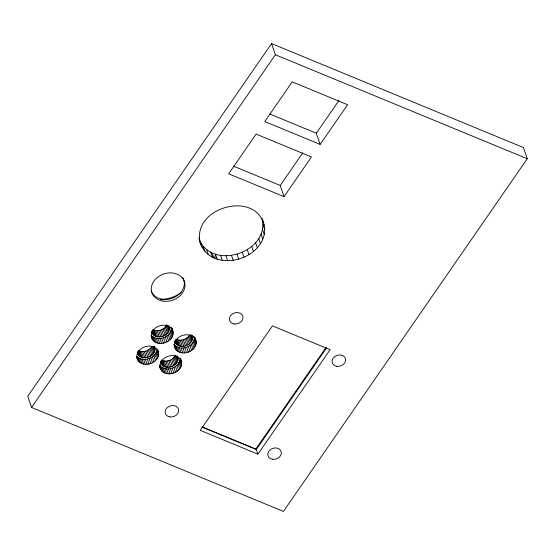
<?xml version="1.0" encoding="UTF-8"?>
<svg xmlns="http://www.w3.org/2000/svg" width="555" height="555" viewBox="0 0 555 555"><rect width="100%" height="100%" fill="white"/><g stroke="black" fill="none" stroke-linecap="round" stroke-linejoin="round"><path stroke-width="0.83" d="M136.696 357.198C139.742 371.115 164.072 362.443 157.544 349.692M153.638 340.936L151.945 335.969C158.598 341.984 171.703 336.719 171.315 327.45C180.097 340.624 154.665 351.003 151.14 336.309M159.521 366.009C161.998 381.167 188.138 371.746 180.243 358.53M175.678 349.289L173.986 344.315C179.938 352.078 194.854 346.813 194.382 336.968C203.317 350.6 176.698 360.653 173.993 345.092M200.404 243.395C190.587 205.78 261.35 188.395 264.728 229.791C263.812 261.911 208.472 274.35 199.439 240.558M137.314 353.049C140.866 362.505 157.932 356.456 154.512 346.861M151.758 332.161C155.31 341.609 172.376 335.56 168.956 325.965M160.374 362.575C163.933 372.023 180.999 365.981 177.572 356.379M174.818 341.679C178.377 351.135 195.443 345.085 192.016 335.484M199.009 239.122C212.294 271.589 270.812 251.915 261.925 218.073M139.187 361.832L137.494 356.858C143.814 362.464 155.636 358.301 156.857 349.886L158.55 354.86M161.234 370.178L159.542 365.211C165.203 372.481 178.696 368.36 179.924 359.411L181.617 364.378M155.067 335.955L152.951 329.746C157.877 332.168 164.578 329.802 166.791 324.758M163.69 366.376L161.574 360.16C166.493 362.582 173.195 360.216 175.415 355.172L177.531 361.388M271.575 43.574L27.75 396.256L31.559 407.446L283.425 511.426L527.25 158.744L523.441 147.554L271.575 43.574L275.384 54.765L527.25 158.744M31.559 407.446L275.384 54.765M284.028 196.643L228.674 173.791L256.119 134.095L311.473 156.947L284.028 196.643L280.219 185.46L302.766 152.847M320.138 144.411L264.784 121.559L292.228 81.862L347.583 104.715L320.138 144.411L316.329 133.221L338.876 100.615M202.464 427.024L255.813 449.05L325.965 347.576M326.569 347.867L256.306 449.494L257.895 454.156L330.121 349.685L272.456 325.882L200.237 430.347L257.895 454.156M140.623 356.851L138.507 350.635C143.03 352.855 148.976 351.058 151.709 346.882L153.825 353.098M178.134 345.481L176.018 339.265C180.542 341.485 186.487 339.688 189.22 335.511L191.336 341.727M269.675 113.962L316.329 133.221M233.565 166.195L280.219 185.46M201.853 427.01L256.306 449.494L255.813 449.05M196.075 341.942C193.757 328.692 170.434 335.581 174.929 347.957M173.007 332.417C170.697 319.174 147.373 326.056 151.862 338.439M180.729 359.952C174.929 350.378 156.642 357.892 160.485 368.853M158.265 351.821C153.95 340.354 133.276 347.701 137.418 359.328M176.018 339.265L178.759 345.772L177.309 339.799L179.425 346.015M152.951 329.746L155.698 336.247L154.241 330.274L156.357 336.49M161.574 360.16L164.315 366.668L162.865 360.694L164.981 366.904M138.507 350.635L141.254 357.142L139.798 351.169L141.913 357.385M262.459 219.454L262.945 220.876M262.605 220.245L264.298 225.219M263.035 224.817L264.728 229.791M262.522 229.486L264.215 234.46M261.086 234.12L262.779 239.094M258.762 238.581L260.455 243.555M255.626 242.75L257.319 247.724M251.762 246.496L253.455 251.471M247.287 249.722L248.98 254.696M242.32 252.324L244.013 257.298M237.013 254.239L238.705 259.213M231.511 255.404L233.204 260.371M225.982 255.786L227.675 260.753M220.578 255.376L222.271 260.344M217.144 259.157L215.451 254.183L214.736 258.276L210.754 252.248L212.447 257.215M206.626 249.618L208.319 254.585M203.179 246.371L204.871 251.346M199.023 237.505L199.509 238.927M200.515 242.604L202.207 247.579M194.812 337.606L195.776 340.451M193.799 336.379L194.285 337.801M194.368 338.515L196.061 343.489M194.042 340.069L195.735 345.043M191.863 335.13L192.391 336.684M191.718 335.608L192.509 337.94M193.411 341.596L195.103 346.563M190.781 334.561L192.37 339.223M190.122 335.06L191.975 340.499M192.502 343.039L194.195 348.006M191.329 344.364L193.022 349.331M188.353 336.656L190.469 342.872M187.292 337.683L189.408 343.899M189.935 345.529L191.628 350.496M186.064 338.571L188.18 344.787M188.353 346.5L190.046 351.475M184.697 339.285L186.813 345.501M186.64 347.257L188.332 352.231M183.24 339.813L185.356 346.029M184.829 347.77L186.522 352.744M181.728 340.132L183.844 346.348M182.983 348.034L184.676 353.001M180.202 340.243L182.317 346.452M178.717 340.125L180.833 346.341M181.152 348.027L182.845 353.001M179.39 347.756L181.083 352.73M171.502 327.381L172.709 330.926M171.384 327.408L172.112 329.538M175.678 340.874L176.996 344.759M177.753 347.236L179.445 352.203M171.301 328.997L172.994 333.964M174.992 340.756L176.046 343.864M174.79 341.276L175.318 342.83M170.975 330.551L172.667 335.518M176.275 346.473L177.968 351.44M180.361 358.502L181.09 360.632M180.181 358.572L181.631 362.838M168.651 326.083L169.441 328.414M175.005 345.488L176.698 350.462M170.35 332.07L172.043 337.045M167.978 325.813L169.303 329.698M179.598 360.965L181.291 365.939M167.055 325.535L168.907 330.974M169.435 333.513L171.127 338.488M177.003 355.727L178.065 358.828M178.967 362.484L180.659 367.459M176.601 356.234L177.926 360.119M166.153 325.986L168.269 332.202M168.262 334.838L169.955 339.813M178.058 363.927L179.751 368.902M165.293 327.131L167.409 333.347M174.776 356.4L176.892 362.616M176.885 365.252L178.578 370.227M164.231 328.165L166.347 334.381M166.868 336.004L168.56 340.978M173.909 357.545L176.025 363.761M162.997 329.053L165.112 335.269M172.848 358.579L174.964 364.795M175.491 366.418L177.184 371.392M165.293 336.982L166.986 341.949M161.63 329.767L163.746 335.983M171.62 359.467L173.736 365.683M173.909 367.396L175.602 372.37M163.572 337.738L165.265 342.706M160.173 330.294L162.289 336.51M170.253 360.181L172.369 366.397M172.189 368.152L173.881 373.12M161.762 338.252L163.454 343.219M158.661 330.613L160.777 336.829M168.789 360.708L170.905 366.924M170.385 368.666L172.078 373.64M159.916 338.508L161.609 343.483M157.141 330.718L159.257 336.934M167.277 361.027L169.393 367.243M155.65 330.607L157.766 336.823M168.54 368.922L170.232 373.897M158.092 338.501L159.784 343.476M165.758 361.132L167.874 367.348M164.273 361.021L166.389 367.237M156.33 338.238L158.022 343.205M166.708 368.922L168.401 373.89M152.347 330.572L153.929 335.234M154.685 337.711L156.378 342.685M164.946 368.652L166.639 373.626M151.924 331.238L152.986 334.346M151.723 331.751L152.25 333.305M153.208 336.947L154.9 341.922M157.183 349.012L158.564 353.313M160.964 360.993L162.553 365.648M163.309 368.125L164.995 373.099M160.548 361.652L161.602 364.76M160.339 362.172L160.874 363.726M151.161 335.504L152.611 339.764M156.531 351.44L158.224 356.414M161.831 367.361L163.524 372.336M154.352 346.5L154.88 348.054M154.207 346.979L154.998 349.31M160.561 366.383L162.254 371.35M155.906 352.966L157.599 357.94M153.534 346.708L154.859 350.594M159.549 365.981L160.034 367.403M152.611 346.431L154.463 351.87M154.991 354.409L156.683 359.383M153.818 355.734L155.511 360.701M150.849 348.027L152.965 354.243M149.788 349.06L151.904 355.269M152.424 356.9L154.117 361.874M148.553 349.941L150.669 356.157M150.842 357.871L152.535 362.845M147.186 350.663L149.302 356.872M149.129 358.627L150.821 363.601M145.729 351.183L147.845 357.399M147.318 359.14L149.011 364.115M144.217 351.502L146.333 357.718M145.472 359.404L147.165 364.371M142.697 351.613L144.813 357.822M141.206 351.495L143.322 357.711M143.648 359.397L145.334 364.371M141.886 359.127L143.578 364.101M137.904 351.468L139.485 356.13M140.242 358.606L141.934 363.581M137.48 352.127L138.542 355.235M137.279 352.647L137.806 354.201M138.764 357.843L140.457 362.817M136.717 356.4L138.167 360.66M182.782 277.59A17.191 13.854 -18.8 0 1 173.382 297.813A17.191 13.854 -18.8 0 1 151.258 290.91M181.138 292.52A28.277 22.79 -18.8 0 1 160.312 299.339M163.17 301.143A17.191 13.854 -18.8 0 0 184.565 282.12A17.191 13.854 -18.8 0 0 156.628 278.048A17.191 13.854 -18.8 0 0 163.17 301.143M272.56 459.304A6.931 5.585 -18.8 0 0 281.184 451.631A6.931 5.585 -18.8 0 0 269.917 449.994A6.931 5.585 -18.8 0 0 272.56 459.304M336.836 366.328A6.931 5.585 -18.8 0 0 345.467 358.662A6.931 5.585 -18.8 0 0 334.2 357.018A6.931 5.585 -18.8 0 0 336.836 366.328M234.203 323.96A6.931 5.585 -18.8 0 0 242.826 316.288A6.931 5.585 -18.8 0 0 231.56 314.643A6.931 5.585 -18.8 0 0 234.203 323.96M169.92 416.937A6.931 5.585 -18.8 0 0 178.55 409.264A6.931 5.585 -18.8 0 0 167.284 407.62A6.931 5.585 -18.8 0 0 169.92 416.937"/></g></svg>
